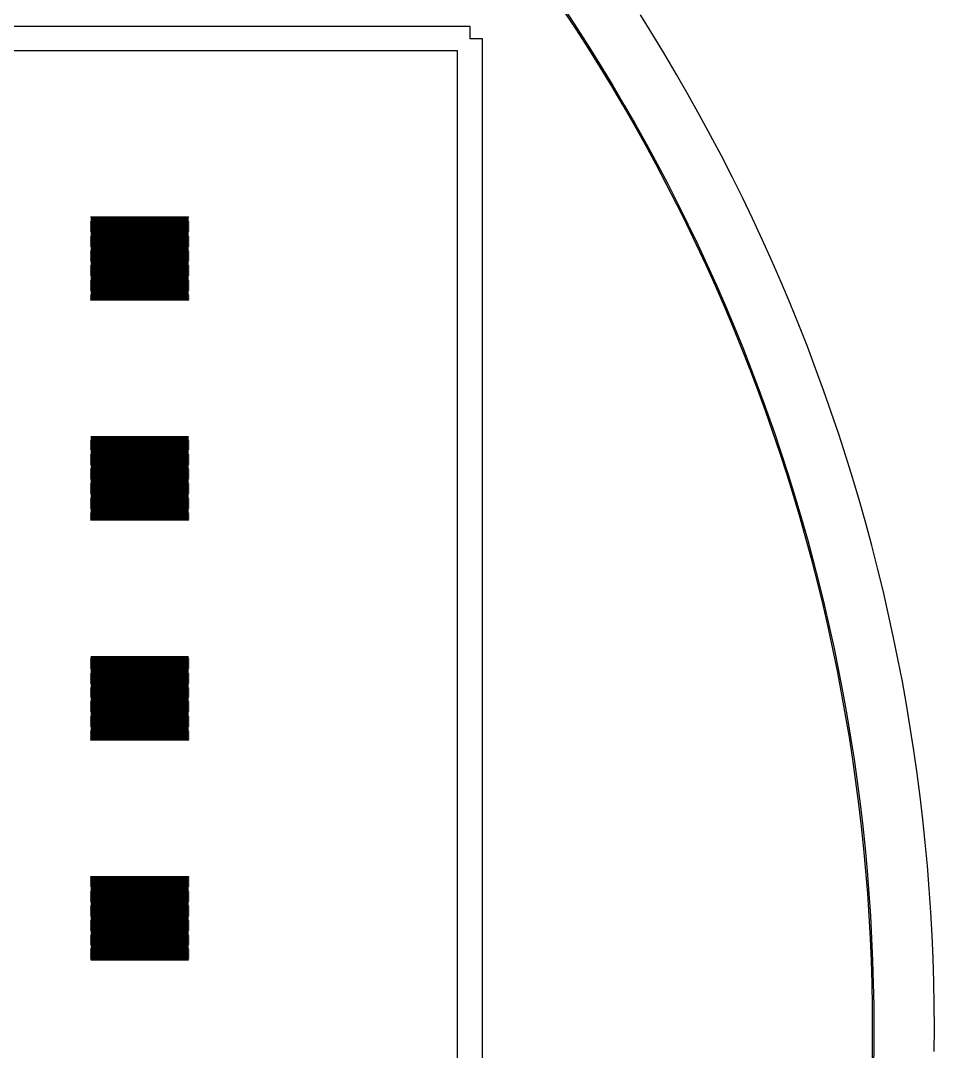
# Model space of a CAD drawing. Extents: x -18 to 132, y -42 to 114.
# Drawn here: x 94.13 to 131.5, y 35.06 to 77.23 of the extents above; entities that cross this region are included whole.
import ezdxf

# ---------------------------------------------------------------- set-up
doc = ezdxf.new("R2010")
doc.units = 0

msp = doc.modelspace()

# ---------------------------------------------------------------- linework, layer by layer
for p, q in [((116.846, 76.8857), (116.339, 77.6539)), ((116.381, 77.6817), (116.888, 76.913)), ((119.98, 76.6557), (119.476, 77.4623)), ((-4.5, 77), (112.5, 77)), ((112.5, 77), (112.5, 76.5)), ((117.343, 76.1114), (116.846, 76.8857)), ((116.888, 76.913), (117.385, 76.1382)), ((112.5, 76.5), (113, 76.5)), ((113, 76.5), (113, -4.5)), ((120.474, 75.843), (119.98, 76.6557)), ((112, 76), (-4, 76)), ((112, -4), (112, 76)), ((117.83, 75.3311), (117.343, 76.1114)), ((117.385, 76.1382), (117.873, 75.3573)), ((120.958, 75.0242), (120.474, 75.843)), ((118.308, 74.5448), (117.83, 75.3311)), ((117.873, 75.3573), (118.351, 74.5706)), ((121.432, 74.1996), (120.958, 75.0242)), ((118.776, 73.7528), (118.308, 74.5448)), ((118.351, 74.5706), (118.82, 73.778)), ((121.895, 73.3692), (121.432, 74.1996)), ((119.235, 72.955), (118.776, 73.7528)), ((118.82, 73.778), (119.278, 72.9797)), ((119.278, 72.9797), (119.727, 72.1758)), ((122.349, 72.5332), (121.895, 73.3692)), ((119.683, 72.1517), (119.235, 72.955)), ((120.122, 71.343), (119.683, 72.1517)), ((119.727, 72.1758), (120.166, 71.3665)), ((122.792, 71.6917), (122.349, 72.5332)), ((120.551, 70.5289), (120.122, 71.343)), ((120.166, 71.3665), (120.595, 70.5519)), ((123.225, 70.8449), (122.792, 71.6917)), ((120.969, 69.7096), (120.551, 70.5289)), ((120.595, 70.5519), (121.014, 69.7321)), ((123.647, 69.9928), (123.225, 70.8449)), ((121.378, 68.8853), (120.969, 69.7096)), ((121.014, 69.7321), (121.423, 68.9072)), ((124.059, 69.1355), (123.647, 69.9928)), ((97, 69.195), (97, 69.205)), ((97, 69.205), (101, 69.205)), ((101, 69.195), (97, 69.195)), ((101, 69.205), (101, 69.195)), ((97, 69.155), (97, 69.165)), ((97, 69.165), (101, 69.165)), ((101, 69.155), (97, 69.155)), ((97, 69.115), (97, 69.125)), ((97, 69.125), (101, 69.125)), ((101, 69.115), (97, 69.115)), ((97, 69.075), (97, 69.085)), ((97, 69.085), (101, 69.085)), ((101, 69.075), (97, 69.075)), ((97, 69.035), (97, 69.045)), ((97, 69.045), (101, 69.045)), ((101, 69.035), (97, 69.035)), ((97, 68.995), (97, 69.005)), ((97, 69.005), (101, 69.005)), ((101, 68.995), (97, 68.995)), ((97, 68.955), (97, 68.965)), ((97, 68.965), (101, 68.965)), ((101, 68.955), (97, 68.955)), ((97, 68.915), (97, 68.925)), ((97, 68.925), (101, 68.925)), ((101, 68.915), (97, 68.915)), ((97, 68.875), (97, 68.885)), ((97, 68.885), (101, 68.885)), ((101, 68.875), (97, 68.875)), ((97, 68.835), (97, 68.845)), ((97, 68.845), (101, 68.845)), ((101, 68.835), (97, 68.835)), ((97, 68.795), (97, 68.805)), ((97, 68.805), (101, 68.805)), ((101, 68.795), (97, 68.795)), ((97, 68.755), (97, 68.765)), ((97, 68.765), (101, 68.765)), ((101, 68.755), (97, 68.755)), ((101, 69.165), (101, 69.155)), ((101, 69.125), (101, 69.115)), ((101, 69.085), (101, 69.075)), ((101, 69.045), (101, 69.035)), ((101, 69.005), (101, 68.995)), ((101, 68.965), (101, 68.955)), ((101, 68.925), (101, 68.915)), ((101, 68.885), (101, 68.875)), ((101, 68.845), (101, 68.835)), ((101, 68.805), (101, 68.795)), ((101, 68.765), (101, 68.755)), ((121.777, 68.0559), (121.378, 68.8853)), ((121.423, 68.9072), (121.822, 68.0773)), ((124.461, 68.2733), (124.059, 69.1355)), ((97, 68.715), (97, 68.725)), ((97, 68.725), (101, 68.725)), ((101, 68.715), (97, 68.715)), ((97, 68.675), (97, 68.685)), ((97, 68.685), (101, 68.685)), ((101, 68.675), (97, 68.675)), ((97, 68.635), (97, 68.645)), ((97, 68.645), (101, 68.645)), ((101, 68.635), (97, 68.635)), ((97, 68.595), (97, 68.605)), ((97, 68.605), (101, 68.605)), ((101, 68.595), (97, 68.595)), ((97, 68.555), (97, 68.565)), ((97, 68.565), (101, 68.565)), ((101, 68.555), (97, 68.555)), ((97, 68.515), (97, 68.525)), ((97, 68.525), (101, 68.525)), ((101, 68.515), (97, 68.515)), ((97, 68.475), (97, 68.485)), ((97, 68.485), (101, 68.485)), ((101, 68.475), (97, 68.475)), ((97, 68.435), (97, 68.445)), ((97, 68.445), (101, 68.445)), ((101, 68.435), (97, 68.435)), ((97, 68.395), (97, 68.405)), ((97, 68.405), (101, 68.405)), ((101, 68.395), (97, 68.395)), ((97, 68.355), (97, 68.365)), ((97, 68.365), (101, 68.365)), ((101, 68.355), (97, 68.355)), ((97, 68.315), (97, 68.325)), ((97, 68.325), (101, 68.325)), ((101, 68.725), (101, 68.715)), ((101, 68.685), (101, 68.675)), ((101, 68.645), (101, 68.635)), ((101, 68.605), (101, 68.595)), ((101, 68.565), (101, 68.555)), ((101, 68.525), (101, 68.515)), ((101, 68.485), (101, 68.475)), ((101, 68.445), (101, 68.435)), ((101, 68.405), (101, 68.395)), ((101, 68.365), (101, 68.355)), ((101, 68.325), (101, 68.315)), ((101, 68.315), (97, 68.315)), ((97, 68.275), (97, 68.285)), ((97, 68.285), (101, 68.285)), ((101, 68.275), (97, 68.275)), ((97, 68.235), (97, 68.245)), ((97, 68.245), (101, 68.245)), ((101, 68.235), (97, 68.235)), ((97, 68.195), (97, 68.205)), ((97, 68.205), (101, 68.205)), ((101, 68.195), (97, 68.195)), ((97, 68.155), (97, 68.165)), ((97, 68.165), (101, 68.165)), ((101, 68.155), (97, 68.155)), ((97, 68.115), (97, 68.125)), ((97, 68.125), (101, 68.125)), ((101, 68.115), (97, 68.115)), ((97, 68.075), (97, 68.085)), ((97, 68.085), (101, 68.085)), ((101, 68.075), (97, 68.075)), ((97, 68.035), (97, 68.045)), ((97, 68.045), (101, 68.045)), ((101, 68.035), (97, 68.035)), ((97, 67.995), (97, 68.005)), ((97, 68.005), (101, 68.005)), ((101, 67.995), (97, 67.995)), ((97, 67.955), (97, 67.965)), ((97, 67.965), (101, 67.965)), ((101, 67.955), (97, 67.955)), ((97, 67.915), (97, 67.925)), ((97, 67.925), (101, 67.925)), ((101, 67.915), (97, 67.915)), ((101, 68.285), (101, 68.275)), ((101, 68.245), (101, 68.235)), ((101, 68.205), (101, 68.195)), ((101, 68.165), (101, 68.155)), ((101, 68.125), (101, 68.115)), ((101, 68.085), (101, 68.075)), ((101, 68.045), (101, 68.035)), ((101, 68.005), (101, 67.995)), ((101, 67.965), (101, 67.955)), ((101, 67.925), (101, 67.915)), ((122.165, 67.2218), (121.777, 68.0559)), ((121.822, 68.0773), (122.21, 67.2426)), ((124.851, 67.4062), (124.461, 68.2733)), ((97, 67.875), (97, 67.885)), ((97, 67.885), (101, 67.885)), ((101, 67.875), (97, 67.875)), ((97, 67.835), (97, 67.845)), ((97, 67.845), (101, 67.845)), ((101, 67.835), (97, 67.835)), ((97, 67.795), (97, 67.805)), ((97, 67.805), (101, 67.805)), ((101, 67.795), (97, 67.795)), ((97, 67.755), (97, 67.765)), ((97, 67.765), (101, 67.765)), ((101, 67.755), (97, 67.755)), ((97, 67.715), (97, 67.725)), ((97, 67.725), (101, 67.725)), ((101, 67.715), (97, 67.715)), ((97, 67.675), (97, 67.685)), ((97, 67.685), (101, 67.685)), ((101, 67.675), (97, 67.675)), ((97, 67.635), (97, 67.645)), ((97, 67.645), (101, 67.645)), ((101, 67.635), (97, 67.635)), ((97, 67.595), (97, 67.605)), ((97, 67.605), (101, 67.605)), ((101, 67.595), (97, 67.595)), ((97, 67.555), (97, 67.565)), ((97, 67.565), (101, 67.565)), ((101, 67.555), (97, 67.555)), ((97, 67.515), (97, 67.525)), ((97, 67.525), (101, 67.525)), ((101, 67.515), (97, 67.515)), ((97, 67.475), (97, 67.485)), ((97, 67.485), (101, 67.485)), ((101, 67.885), (101, 67.875)), ((101, 67.845), (101, 67.835)), ((101, 67.805), (101, 67.795)), ((101, 67.765), (101, 67.755)), ((101, 67.725), (101, 67.715)), ((101, 67.685), (101, 67.675)), ((101, 67.645), (101, 67.635)), ((101, 67.605), (101, 67.595)), ((101, 67.565), (101, 67.555)), ((101, 67.525), (101, 67.515)), ((101, 67.485), (101, 67.475)), ((101, 67.475), (97, 67.475)), ((97, 67.435), (97, 67.445)), ((97, 67.445), (101, 67.445)), ((101, 67.435), (97, 67.435)), ((97, 67.395), (97, 67.405)), ((97, 67.405), (101, 67.405)), ((101, 67.395), (97, 67.395)), ((97, 67.355), (97, 67.365)), ((97, 67.365), (101, 67.365)), ((101, 67.355), (97, 67.355)), ((97, 67.315), (97, 67.325)), ((97, 67.325), (101, 67.325)), ((101, 67.315), (97, 67.315)), ((97, 67.275), (97, 67.285)), ((97, 67.285), (101, 67.285)), ((101, 67.275), (97, 67.275)), ((97, 67.235), (97, 67.245)), ((97, 67.245), (101, 67.245)), ((101, 67.235), (97, 67.235)), ((97, 67.195), (97, 67.205)), ((97, 67.205), (101, 67.205)), ((101, 67.195), (97, 67.195)), ((97, 67.155), (97, 67.165)), ((97, 67.165), (101, 67.165)), ((101, 67.155), (97, 67.155)), ((97, 67.115), (97, 67.125)), ((97, 67.125), (101, 67.125)), ((101, 67.115), (97, 67.115)), ((97, 67.075), (97, 67.085)), ((97, 67.085), (101, 67.085)), ((101, 67.075), (97, 67.075)), ((101, 67.445), (101, 67.435)), ((101, 67.405), (101, 67.395)), ((101, 67.365), (101, 67.355)), ((101, 67.325), (101, 67.315)), ((101, 67.285), (101, 67.275)), ((101, 67.245), (101, 67.235)), ((101, 67.205), (101, 67.195)), ((101, 67.165), (101, 67.155)), ((101, 67.125), (101, 67.115)), ((101, 67.085), (101, 67.075)), ((122.543, 66.383), (122.165, 67.2218)), ((122.21, 67.2426), (122.589, 66.4032)), ((125.231, 66.5344), (124.851, 67.4062)), ((97, 67.035), (97, 67.045)), ((97, 67.045), (101, 67.045)), ((101, 67.035), (97, 67.035)), ((97, 66.995), (97, 67.005)), ((97, 67.005), (101, 67.005)), ((101, 66.995), (97, 66.995)), ((97, 66.955), (97, 66.965)), ((97, 66.965), (101, 66.965)), ((101, 66.955), (97, 66.955)), ((97, 66.915), (97, 66.925)), ((97, 66.925), (101, 66.925)), ((101, 66.915), (97, 66.915)), ((97, 66.875), (97, 66.885)), ((97, 66.885), (101, 66.885)), ((101, 66.875), (97, 66.875)), ((97, 66.835), (97, 66.845)), ((97, 66.845), (101, 66.845)), ((101, 66.835), (97, 66.835)), ((97, 66.795), (97, 66.805)), ((97, 66.805), (101, 66.805)), ((101, 66.795), (97, 66.795)), ((97, 66.755), (97, 66.765)), ((97, 66.765), (101, 66.765)), ((101, 66.755), (97, 66.755)), ((97, 66.715), (97, 66.725)), ((97, 66.725), (101, 66.725)), ((101, 66.715), (97, 66.715)), ((97, 66.675), (97, 66.685)), ((97, 66.685), (101, 66.685)), ((101, 66.675), (97, 66.675)), ((97, 66.635), (97, 66.645)), ((97, 66.645), (101, 66.645)), ((101, 67.045), (101, 67.035)), ((101, 67.005), (101, 66.995)), ((101, 66.965), (101, 66.955)), ((101, 66.925), (101, 66.915)), ((101, 66.885), (101, 66.875)), ((101, 66.845), (101, 66.835)), ((101, 66.805), (101, 66.795)), ((101, 66.765), (101, 66.755)), ((101, 66.725), (101, 66.715)), ((101, 66.685), (101, 66.675)), ((101, 66.645), (101, 66.635)), ((101, 66.635), (97, 66.635)), ((97, 66.595), (97, 66.605)), ((97, 66.605), (101, 66.605)), ((101, 66.595), (97, 66.595)), ((97, 66.555), (97, 66.565)), ((97, 66.565), (101, 66.565)), ((101, 66.555), (97, 66.555)), ((97, 66.515), (97, 66.525)), ((97, 66.525), (101, 66.525)), ((101, 66.515), (97, 66.515)), ((97, 66.475), (97, 66.485)), ((97, 66.485), (101, 66.485)), ((101, 66.475), (97, 66.475)), ((97, 66.435), (97, 66.445)), ((97, 66.445), (101, 66.445)), ((101, 66.435), (97, 66.435)), ((97, 66.395), (97, 66.405)), ((97, 66.405), (101, 66.405)), ((101, 66.395), (97, 66.395)), ((97, 66.355), (97, 66.365)), ((97, 66.365), (101, 66.365)), ((101, 66.355), (97, 66.355)), ((97, 66.315), (97, 66.325)), ((97, 66.325), (101, 66.325)), ((101, 66.315), (97, 66.315)), ((97, 66.275), (97, 66.285)), ((97, 66.285), (101, 66.285)), ((101, 66.275), (97, 66.275)), ((97, 66.235), (97, 66.245)), ((97, 66.245), (101, 66.245)), ((101, 66.235), (97, 66.235)), ((101, 66.605), (101, 66.595)), ((101, 66.565), (101, 66.555)), ((101, 66.525), (101, 66.515)), ((101, 66.485), (101, 66.475)), ((101, 66.445), (101, 66.435)), ((101, 66.405), (101, 66.395)), ((101, 66.365), (101, 66.355)), ((101, 66.325), (101, 66.315)), ((101, 66.285), (101, 66.275)), ((101, 66.245), (101, 66.235)), ((122.911, 65.5396), (122.543, 66.383)), ((122.589, 66.4032), (122.957, 65.5592)), ((125.601, 65.658), (125.231, 66.5344)), ((97, 66.195), (97, 66.205)), ((97, 66.205), (101, 66.205)), ((101, 66.195), (97, 66.195)), ((97, 66.155), (97, 66.165)), ((97, 66.165), (101, 66.165)), ((101, 66.155), (97, 66.155)), ((97, 66.115), (97, 66.125)), ((97, 66.125), (101, 66.125)), ((101, 66.115), (97, 66.115)), ((97, 66.075), (97, 66.085)), ((97, 66.085), (101, 66.085)), ((101, 66.075), (97, 66.075)), ((97, 66.035), (97, 66.045)), ((97, 66.045), (101, 66.045)), ((101, 66.035), (97, 66.035)), ((97, 65.995), (97, 66.005)), ((97, 66.005), (101, 66.005)), ((101, 65.995), (97, 65.995)), ((97, 65.955), (97, 65.965)), ((97, 65.965), (101, 65.965)), ((101, 65.955), (97, 65.955)), ((97, 65.915), (97, 65.925)), ((97, 65.925), (101, 65.925)), ((101, 65.915), (97, 65.915)), ((97, 65.875), (97, 65.885)), ((97, 65.885), (101, 65.885)), ((101, 65.875), (97, 65.875)), ((97, 65.835), (97, 65.845)), ((97, 65.845), (101, 65.845)), ((101, 65.835), (97, 65.835)), ((97, 65.795), (97, 65.805)), ((97, 65.805), (101, 65.805)), ((101, 65.795), (97, 65.795)), ((101, 66.205), (101, 66.195)), ((101, 66.165), (101, 66.155)), ((101, 66.125), (101, 66.115)), ((101, 66.085), (101, 66.075)), ((101, 66.045), (101, 66.035)), ((101, 66.005), (101, 65.995)), ((101, 65.965), (101, 65.955)), ((101, 65.925), (101, 65.915)), ((101, 65.885), (101, 65.875)), ((101, 65.845), (101, 65.835)), ((101, 65.805), (101, 65.795)), ((123.268, 64.6917), (122.911, 65.5396)), ((122.957, 65.5592), (123.314, 64.7108)), ((125.959, 64.7771), (125.601, 65.658)), ((123.615, 63.8395), (123.268, 64.6917)), ((123.314, 64.7108), (123.661, 63.8581)), ((126.307, 63.8919), (125.959, 64.7771)), ((123.951, 62.9831), (123.615, 63.8395)), ((123.661, 63.8581), (123.998, 63.0011)), ((126.644, 63.0024), (126.307, 63.8919)), ((124.277, 62.1227), (123.951, 62.9831)), ((123.998, 63.0011), (124.324, 62.1401)), ((126.97, 62.109), (126.644, 63.0024)), ((124.592, 61.2583), (124.277, 62.1227)), ((124.324, 62.1401), (124.639, 61.2752)), ((127.285, 61.2115), (126.97, 62.109)), ((124.897, 60.3901), (124.592, 61.2583)), ((124.639, 61.2752), (124.944, 60.4064)), ((127.588, 60.3103), (127.285, 61.2115)), ((125.191, 59.5183), (124.897, 60.3901)), ((124.944, 60.4064), (125.238, 59.534)), ((97, 60.195), (97, 60.205)), ((97, 60.205), (101, 60.205)), ((101, 60.195), (97, 60.195)), ((97, 60.155), (97, 60.165)), ((97, 60.165), (101, 60.165)), ((101, 60.155), (97, 60.155)), ((97, 60.115), (97, 60.125)), ((97, 60.125), (101, 60.125)), ((101, 60.115), (97, 60.115)), ((97, 60.075), (97, 60.085)), ((97, 60.085), (101, 60.085)), ((101, 60.075), (97, 60.075)), ((97, 60.035), (97, 60.045)), ((97, 60.045), (101, 60.045)), ((101, 60.035), (97, 60.035)), ((97, 59.995), (97, 60.005)), ((97, 60.005), (101, 60.005)), ((101, 59.995), (97, 59.995)), ((97, 59.955), (97, 59.965)), ((97, 59.965), (101, 59.965)), ((101, 59.955), (97, 59.955)), ((97, 59.915), (97, 59.925)), ((97, 59.925), (101, 59.925)), ((101, 59.915), (97, 59.915)), ((101, 60.205), (101, 60.195)), ((101, 60.165), (101, 60.155)), ((101, 60.125), (101, 60.115)), ((101, 60.085), (101, 60.075)), ((101, 60.045), (101, 60.035)), ((101, 60.005), (101, 59.995)), ((101, 59.965), (101, 59.955)), ((101, 59.925), (101, 59.915)), ((127.881, 59.4055), (127.588, 60.3103)), ((97, 59.875), (97, 59.885)), ((97, 59.885), (101, 59.885)), ((101, 59.875), (97, 59.875)), ((97, 59.835), (97, 59.845)), ((97, 59.845), (101, 59.845)), ((101, 59.835), (97, 59.835)), ((97, 59.795), (97, 59.805)), ((97, 59.805), (101, 59.805)), ((101, 59.795), (97, 59.795)), ((97, 59.755), (97, 59.765)), ((97, 59.765), (101, 59.765)), ((101, 59.755), (97, 59.755)), ((97, 59.715), (97, 59.725)), ((97, 59.725), (101, 59.725)), ((101, 59.715), (97, 59.715)), ((97, 59.675), (97, 59.685)), ((97, 59.685), (101, 59.685)), ((101, 59.675), (97, 59.675)), ((97, 59.635), (97, 59.645)), ((97, 59.645), (101, 59.645)), ((101, 59.635), (97, 59.635)), ((97, 59.595), (97, 59.605)), ((97, 59.605), (101, 59.605)), ((101, 59.595), (97, 59.595)), ((97, 59.555), (97, 59.565)), ((97, 59.565), (101, 59.565)), ((101, 59.555), (97, 59.555)), ((97, 59.515), (97, 59.525)), ((97, 59.525), (101, 59.525)), ((101, 59.515), (97, 59.515)), ((97, 59.475), (97, 59.485)), ((97, 59.485), (101, 59.485)), ((101, 59.475), (97, 59.475)), ((101, 59.885), (101, 59.875)), ((101, 59.845), (101, 59.835)), ((101, 59.805), (101, 59.795)), ((101, 59.765), (101, 59.755)), ((101, 59.725), (101, 59.715)), ((101, 59.685), (101, 59.675)), ((101, 59.645), (101, 59.635)), ((101, 59.605), (101, 59.595)), ((101, 59.565), (101, 59.555)), ((101, 59.525), (101, 59.515)), ((101, 59.485), (101, 59.475)), ((125.474, 58.6429), (125.191, 59.5183)), ((125.238, 59.534), (125.522, 58.658)), ((97, 59.435), (97, 59.445)), ((97, 59.445), (101, 59.445)), ((101, 59.435), (97, 59.435)), ((97, 59.395), (97, 59.405)), ((97, 59.405), (101, 59.405)), ((101, 59.395), (97, 59.395)), ((97, 59.355), (97, 59.365)), ((97, 59.365), (101, 59.365)), ((101, 59.355), (97, 59.355)), ((97, 59.315), (97, 59.325)), ((97, 59.325), (101, 59.325)), ((101, 59.315), (97, 59.315)), ((97, 59.275), (97, 59.285)), ((97, 59.285), (101, 59.285)), ((101, 59.275), (97, 59.275)), ((97, 59.235), (97, 59.245)), ((97, 59.245), (101, 59.245)), ((101, 59.235), (97, 59.235)), ((97, 59.195), (97, 59.205)), ((97, 59.205), (101, 59.205)), ((101, 59.195), (97, 59.195)), ((97, 59.155), (97, 59.165)), ((97, 59.165), (101, 59.165)), ((101, 59.155), (97, 59.155)), ((97, 59.115), (97, 59.125)), ((97, 59.125), (101, 59.125)), ((101, 59.115), (97, 59.115)), ((97, 59.075), (97, 59.085)), ((97, 59.085), (101, 59.085)), ((101, 59.075), (97, 59.075)), ((101, 59.445), (101, 59.435)), ((101, 59.405), (101, 59.395)), ((101, 59.365), (101, 59.355)), ((101, 59.325), (101, 59.315)), ((101, 59.285), (101, 59.275)), ((101, 59.245), (101, 59.235)), ((101, 59.205), (101, 59.195)), ((101, 59.165), (101, 59.155)), ((101, 59.125), (101, 59.115)), ((101, 59.085), (101, 59.075)), ((128.163, 58.4971), (127.881, 59.4055)), ((97, 59.035), (97, 59.045)), ((97, 59.045), (101, 59.045)), ((101, 59.035), (97, 59.035)), ((97, 58.995), (97, 59.005)), ((97, 59.005), (101, 59.005)), ((101, 58.995), (97, 58.995)), ((97, 58.955), (97, 58.965)), ((97, 58.965), (101, 58.965)), ((101, 58.955), (97, 58.955)), ((97, 58.915), (97, 58.925)), ((97, 58.925), (101, 58.925)), ((101, 58.915), (97, 58.915)), ((97, 58.875), (97, 58.885)), ((97, 58.885), (101, 58.885)), ((101, 58.875), (97, 58.875)), ((97, 58.835), (97, 58.845)), ((97, 58.845), (101, 58.845)), ((101, 58.835), (97, 58.835)), ((97, 58.795), (97, 58.805)), ((97, 58.805), (101, 58.805)), ((101, 58.795), (97, 58.795)), ((97, 58.755), (97, 58.765)), ((97, 58.765), (101, 58.765)), ((101, 58.755), (97, 58.755)), ((97, 58.715), (97, 58.725)), ((97, 58.725), (101, 58.725)), ((101, 58.715), (97, 58.715)), ((97, 58.675), (97, 58.685)), ((97, 58.685), (101, 58.685)), ((101, 58.675), (97, 58.675)), ((97, 58.635), (97, 58.645)), ((97, 58.645), (101, 58.645)), ((101, 58.635), (97, 58.635)), ((101, 59.045), (101, 59.035)), ((101, 59.005), (101, 58.995)), ((101, 58.965), (101, 58.955)), ((101, 58.925), (101, 58.915)), ((101, 58.885), (101, 58.875)), ((101, 58.845), (101, 58.835)), ((101, 58.805), (101, 58.795)), ((101, 58.765), (101, 58.755)), ((101, 58.725), (101, 58.715)), ((101, 58.685), (101, 58.675)), ((101, 58.645), (101, 58.635)), ((125.747, 57.7641), (125.474, 58.6429)), ((125.522, 58.658), (125.794, 57.7786)), ((97, 58.595), (97, 58.605)), ((97, 58.605), (101, 58.605)), ((101, 58.595), (97, 58.595)), ((97, 58.555), (97, 58.565)), ((97, 58.565), (101, 58.565)), ((101, 58.555), (97, 58.555)), ((97, 58.515), (97, 58.525)), ((97, 58.525), (101, 58.525)), ((101, 58.515), (97, 58.515)), ((97, 58.475), (97, 58.485)), ((97, 58.485), (101, 58.485)), ((101, 58.475), (97, 58.475)), ((97, 58.435), (97, 58.445)), ((97, 58.445), (101, 58.445)), ((101, 58.435), (97, 58.435)), ((97, 58.395), (97, 58.405)), ((97, 58.405), (101, 58.405)), ((101, 58.395), (97, 58.395)), ((97, 58.355), (97, 58.365)), ((97, 58.365), (101, 58.365)), ((101, 58.355), (97, 58.355)), ((97, 58.315), (97, 58.325)), ((97, 58.325), (101, 58.325)), ((101, 58.315), (97, 58.315)), ((97, 58.275), (97, 58.285)), ((97, 58.285), (101, 58.285)), ((101, 58.275), (97, 58.275)), ((97, 58.235), (97, 58.245)), ((97, 58.245), (101, 58.245)), ((101, 58.235), (97, 58.235)), ((97, 58.195), (97, 58.205)), ((97, 58.205), (101, 58.205)), ((101, 58.605), (101, 58.595)), ((101, 58.565), (101, 58.555)), ((101, 58.525), (101, 58.515)), ((101, 58.485), (101, 58.475)), ((101, 58.445), (101, 58.435)), ((101, 58.405), (101, 58.395)), ((101, 58.365), (101, 58.355)), ((101, 58.325), (101, 58.315)), ((101, 58.285), (101, 58.275)), ((101, 58.245), (101, 58.235)), ((101, 58.205), (101, 58.195)), ((128.433, 57.5853), (128.163, 58.4971)), ((101, 58.195), (97, 58.195)), ((97, 58.155), (97, 58.165)), ((97, 58.165), (101, 58.165)), ((101, 58.155), (97, 58.155)), ((97, 58.115), (97, 58.125)), ((97, 58.125), (101, 58.125)), ((101, 58.115), (97, 58.115)), ((97, 58.075), (97, 58.085)), ((97, 58.085), (101, 58.085)), ((101, 58.075), (97, 58.075)), ((97, 58.035), (97, 58.045)), ((97, 58.045), (101, 58.045)), ((101, 58.035), (97, 58.035)), ((97, 57.995), (97, 58.005)), ((97, 58.005), (101, 58.005)), ((101, 57.995), (97, 57.995)), ((97, 57.955), (97, 57.965)), ((97, 57.965), (101, 57.965)), ((101, 57.955), (97, 57.955)), ((97, 57.915), (97, 57.925)), ((97, 57.925), (101, 57.925)), ((101, 57.915), (97, 57.915)), ((97, 57.875), (97, 57.885)), ((97, 57.885), (101, 57.885)), ((101, 57.875), (97, 57.875)), ((97, 57.835), (97, 57.845)), ((97, 57.845), (101, 57.845)), ((101, 57.835), (97, 57.835)), ((97, 57.795), (97, 57.805)), ((97, 57.805), (101, 57.805)), ((101, 57.795), (97, 57.795)), ((101, 58.165), (101, 58.155)), ((101, 58.125), (101, 58.115)), ((101, 58.085), (101, 58.075)), ((101, 58.045), (101, 58.035)), ((101, 58.005), (101, 57.995)), ((101, 57.965), (101, 57.955)), ((101, 57.925), (101, 57.915)), ((101, 57.885), (101, 57.875)), ((101, 57.845), (101, 57.835)), ((101, 57.805), (101, 57.795)), ((97, 57.755), (97, 57.765)), ((97, 57.765), (101, 57.765)), ((101, 57.755), (97, 57.755)), ((97, 57.715), (97, 57.725)), ((97, 57.725), (101, 57.725)), ((101, 57.715), (97, 57.715)), ((97, 57.675), (97, 57.685)), ((97, 57.685), (101, 57.685)), ((101, 57.675), (97, 57.675)), ((97, 57.635), (97, 57.645)), ((97, 57.645), (101, 57.645)), ((101, 57.635), (97, 57.635)), ((97, 57.595), (97, 57.605)), ((97, 57.605), (101, 57.605)), ((101, 57.595), (97, 57.595)), ((97, 57.555), (97, 57.565)), ((97, 57.565), (101, 57.565)), ((101, 57.555), (97, 57.555)), ((97, 57.515), (97, 57.525)), ((97, 57.525), (101, 57.525)), ((101, 57.515), (97, 57.515)), ((97, 57.475), (97, 57.485)), ((97, 57.485), (101, 57.485)), ((101, 57.475), (97, 57.475)), ((97, 57.435), (97, 57.445)), ((97, 57.445), (101, 57.445)), ((101, 57.435), (97, 57.435)), ((97, 57.395), (97, 57.405)), ((97, 57.405), (101, 57.405)), ((101, 57.395), (97, 57.395)), ((97, 57.355), (97, 57.365)), ((97, 57.365), (101, 57.365)), ((101, 57.765), (101, 57.755)), ((101, 57.725), (101, 57.715)), ((101, 57.685), (101, 57.675)), ((101, 57.645), (101, 57.635)), ((101, 57.605), (101, 57.595)), ((101, 57.565), (101, 57.555)), ((101, 57.525), (101, 57.515)), ((101, 57.485), (101, 57.475)), ((101, 57.445), (101, 57.435)), ((101, 57.405), (101, 57.395)), ((101, 57.365), (101, 57.355)), ((126.008, 56.882), (125.747, 57.7641)), ((125.794, 57.7786), (126.056, 56.8959)), ((128.693, 56.6702), (128.433, 57.5853)), ((101, 57.355), (97, 57.355)), ((97, 57.315), (97, 57.325)), ((97, 57.325), (101, 57.325)), ((101, 57.315), (97, 57.315)), ((97, 57.275), (97, 57.285)), ((97, 57.285), (101, 57.285)), ((101, 57.275), (97, 57.275)), ((97, 57.235), (97, 57.245)), ((97, 57.245), (101, 57.245)), ((101, 57.235), (97, 57.235)), ((97, 57.195), (97, 57.205)), ((97, 57.205), (101, 57.205)), ((101, 57.195), (97, 57.195)), ((97, 57.155), (97, 57.165)), ((97, 57.165), (101, 57.165)), ((101, 57.155), (97, 57.155)), ((97, 57.115), (97, 57.125)), ((97, 57.125), (101, 57.125)), ((101, 57.115), (97, 57.115)), ((97, 57.075), (97, 57.085)), ((97, 57.085), (101, 57.085)), ((101, 57.075), (97, 57.075)), ((97, 57.035), (97, 57.045)), ((97, 57.045), (101, 57.045)), ((101, 57.035), (97, 57.035)), ((97, 56.995), (97, 57.005)), ((97, 57.005), (101, 57.005)), ((101, 56.995), (97, 56.995)), ((97, 56.955), (97, 56.965)), ((97, 56.965), (101, 56.965)), ((101, 56.955), (97, 56.955)), ((101, 57.325), (101, 57.315)), ((101, 57.285), (101, 57.275)), ((101, 57.245), (101, 57.235)), ((101, 57.205), (101, 57.195)), ((101, 57.165), (101, 57.155)), ((101, 57.125), (101, 57.115)), ((101, 57.085), (101, 57.075)), ((101, 57.045), (101, 57.035)), ((101, 57.005), (101, 56.995)), ((101, 56.965), (101, 56.955)), ((97, 56.915), (97, 56.925)), ((97, 56.925), (101, 56.925)), ((101, 56.915), (97, 56.915)), ((97, 56.875), (97, 56.885)), ((97, 56.885), (101, 56.885)), ((101, 56.875), (97, 56.875)), ((97, 56.835), (97, 56.845)), ((97, 56.845), (101, 56.845)), ((101, 56.835), (97, 56.835)), ((97, 56.795), (97, 56.805)), ((97, 56.805), (101, 56.805)), ((101, 56.795), (97, 56.795)), ((101, 56.925), (101, 56.915)), ((101, 56.885), (101, 56.875)), ((101, 56.845), (101, 56.835)), ((101, 56.805), (101, 56.795)), ((126.259, 55.9968), (126.008, 56.882)), ((126.056, 56.8959), (126.307, 56.0101)), ((128.941, 55.7521), (128.693, 56.6702)), ((126.499, 55.1086), (126.259, 55.9968)), ((126.307, 56.0101), (126.547, 55.1213)), ((129.177, 54.831), (128.941, 55.7521)), ((126.728, 54.2174), (126.499, 55.1086)), ((126.547, 55.1213), (126.777, 54.2296)), ((129.403, 53.907), (129.177, 54.831)), ((126.946, 53.3236), (126.728, 54.2174)), ((126.777, 54.2296), (126.995, 53.3351)), ((129.617, 52.9803), (129.403, 53.907)), ((127.153, 52.4271), (126.946, 53.3236)), ((126.995, 53.3351), (127.202, 52.4381)), ((129.82, 52.0511), (129.617, 52.9803)), ((127.349, 51.5282), (127.153, 52.4271)), ((127.202, 52.4381), (127.398, 51.5385)), ((130.011, 51.1195), (129.82, 52.0511)), ((127.534, 50.6269), (127.349, 51.5282)), ((127.398, 51.5385), (127.583, 50.6366)), ((97, 51.195), (97, 51.205)), ((97, 51.205), (101, 51.205)), ((101, 51.195), (97, 51.195)), ((97, 51.155), (97, 51.165)), ((97, 51.165), (101, 51.165)), ((101, 51.155), (97, 51.155)), ((97, 51.115), (97, 51.125)), ((97, 51.125), (101, 51.125)), ((101, 51.115), (97, 51.115)), ((97, 51.075), (97, 51.085)), ((97, 51.085), (101, 51.085)), ((101, 51.075), (97, 51.075)), ((97, 51.035), (97, 51.045)), ((97, 51.045), (101, 51.045)), ((101, 51.035), (97, 51.035)), ((101, 51.205), (101, 51.195)), ((101, 51.165), (101, 51.155)), ((101, 51.125), (101, 51.115)), ((101, 51.085), (101, 51.075)), ((101, 51.045), (101, 51.035)), ((130.191, 50.1856), (130.011, 51.1195)), ((97, 50.995), (97, 51.005)), ((97, 51.005), (101, 51.005)), ((101, 50.995), (97, 50.995)), ((97, 50.955), (97, 50.965)), ((97, 50.965), (101, 50.965)), ((101, 50.955), (97, 50.955)), ((97, 50.915), (97, 50.925)), ((97, 50.925), (101, 50.925)), ((101, 50.915), (97, 50.915)), ((97, 50.875), (97, 50.885)), ((97, 50.885), (101, 50.885)), ((101, 50.875), (97, 50.875)), ((97, 50.835), (97, 50.845)), ((97, 50.845), (101, 50.845)), ((101, 50.835), (97, 50.835)), ((97, 50.795), (97, 50.805)), ((97, 50.805), (101, 50.805)), ((101, 50.795), (97, 50.795)), ((97, 50.755), (97, 50.765)), ((97, 50.765), (101, 50.765)), ((101, 50.755), (97, 50.755)), ((97, 50.715), (97, 50.725)), ((97, 50.725), (101, 50.725)), ((101, 50.715), (97, 50.715)), ((97, 50.675), (97, 50.685)), ((97, 50.685), (101, 50.685)), ((101, 50.675), (97, 50.675)), ((97, 50.635), (97, 50.645)), ((97, 50.645), (101, 50.645)), ((101, 50.635), (97, 50.635)), ((101, 51.005), (101, 50.995)), ((101, 50.965), (101, 50.955)), ((101, 50.925), (101, 50.915)), ((101, 50.885), (101, 50.875)), ((101, 50.845), (101, 50.835)), ((101, 50.805), (101, 50.795)), ((101, 50.765), (101, 50.755)), ((101, 50.725), (101, 50.715)), ((101, 50.685), (101, 50.675)), ((101, 50.645), (101, 50.635)), ((127.708, 49.7234), (127.534, 50.6269)), ((127.583, 50.6366), (127.757, 49.7326)), ((97, 50.595), (97, 50.605)), ((97, 50.605), (101, 50.605)), ((101, 50.595), (97, 50.595)), ((97, 50.555), (97, 50.565)), ((97, 50.565), (101, 50.565)), ((101, 50.555), (97, 50.555)), ((97, 50.515), (97, 50.525)), ((97, 50.525), (101, 50.525)), ((101, 50.515), (97, 50.515)), ((97, 50.475), (97, 50.485)), ((97, 50.485), (101, 50.485)), ((101, 50.475), (97, 50.475)), ((97, 50.435), (97, 50.445)), ((97, 50.445), (101, 50.445)), ((101, 50.435), (97, 50.435)), ((97, 50.395), (97, 50.405)), ((97, 50.405), (101, 50.405)), ((101, 50.395), (97, 50.395)), ((97, 50.355), (97, 50.365)), ((97, 50.365), (101, 50.365)), ((101, 50.355), (97, 50.355)), ((97, 50.315), (97, 50.325)), ((97, 50.325), (101, 50.325)), ((101, 50.315), (97, 50.315)), ((97, 50.275), (97, 50.285)), ((97, 50.285), (101, 50.285)), ((101, 50.275), (97, 50.275)), ((97, 50.235), (97, 50.245)), ((97, 50.245), (101, 50.245)), ((101, 50.235), (97, 50.235)), ((97, 50.195), (97, 50.205)), ((97, 50.205), (101, 50.205)), ((101, 50.195), (97, 50.195)), ((101, 50.605), (101, 50.595)), ((101, 50.565), (101, 50.555)), ((101, 50.525), (101, 50.515)), ((101, 50.485), (101, 50.475)), ((101, 50.445), (101, 50.435)), ((101, 50.405), (101, 50.395)), ((101, 50.365), (101, 50.355)), ((101, 50.325), (101, 50.315)), ((101, 50.285), (101, 50.275)), ((101, 50.245), (101, 50.235)), ((101, 50.205), (101, 50.195)), ((97, 50.155), (97, 50.165)), ((97, 50.165), (101, 50.165)), ((101, 50.155), (97, 50.155)), ((97, 50.115), (97, 50.125)), ((97, 50.125), (101, 50.125)), ((101, 50.115), (97, 50.115)), ((97, 50.075), (97, 50.085)), ((97, 50.085), (101, 50.085)), ((101, 50.075), (97, 50.075)), ((97, 50.035), (97, 50.045)), ((97, 50.045), (101, 50.045)), ((101, 50.035), (97, 50.035)), ((97, 49.995), (97, 50.005)), ((97, 50.005), (101, 50.005)), ((101, 49.995), (97, 49.995)), ((97, 49.955), (97, 49.965)), ((97, 49.965), (101, 49.965)), ((101, 49.955), (97, 49.955)), ((97, 49.915), (97, 49.925)), ((97, 49.925), (101, 49.925)), ((101, 49.915), (97, 49.915)), ((97, 49.875), (97, 49.885)), ((97, 49.885), (101, 49.885)), ((101, 49.875), (97, 49.875)), ((97, 49.835), (97, 49.845)), ((97, 49.845), (101, 49.845)), ((101, 49.835), (97, 49.835)), ((97, 49.795), (97, 49.805)), ((97, 49.805), (101, 49.805)), ((101, 49.795), (97, 49.795)), ((101, 50.165), (101, 50.155)), ((101, 50.125), (101, 50.115)), ((101, 50.085), (101, 50.075)), ((101, 50.045), (101, 50.035)), ((101, 50.005), (101, 49.995)), ((101, 49.965), (101, 49.955)), ((101, 49.925), (101, 49.915)), ((101, 49.885), (101, 49.875)), ((101, 49.845), (101, 49.835)), ((101, 49.805), (101, 49.795)), ((130.359, 49.2495), (130.191, 50.1856)), ((97, 49.755), (97, 49.765)), ((97, 49.765), (101, 49.765)), ((101, 49.755), (97, 49.755)), ((97, 49.715), (97, 49.725)), ((97, 49.725), (101, 49.725)), ((101, 49.715), (97, 49.715)), ((97, 49.675), (97, 49.685)), ((97, 49.685), (101, 49.685)), ((101, 49.675), (97, 49.675)), ((97, 49.635), (97, 49.645)), ((97, 49.645), (101, 49.645)), ((101, 49.635), (97, 49.635)), ((97, 49.595), (97, 49.605)), ((97, 49.605), (101, 49.605)), ((101, 49.595), (97, 49.595)), ((97, 49.555), (97, 49.565)), ((97, 49.565), (101, 49.565)), ((101, 49.555), (97, 49.555)), ((97, 49.515), (97, 49.525)), ((97, 49.525), (101, 49.525)), ((101, 49.515), (97, 49.515)), ((97, 49.475), (97, 49.485)), ((97, 49.485), (101, 49.485)), ((101, 49.475), (97, 49.475)), ((97, 49.435), (97, 49.445)), ((97, 49.445), (101, 49.445)), ((101, 49.435), (97, 49.435)), ((97, 49.395), (97, 49.405)), ((97, 49.405), (101, 49.405)), ((101, 49.395), (97, 49.395)), ((97, 49.355), (97, 49.365)), ((97, 49.365), (101, 49.365)), ((101, 49.355), (97, 49.355)), ((101, 49.765), (101, 49.755)), ((101, 49.725), (101, 49.715)), ((101, 49.685), (101, 49.675)), ((101, 49.645), (101, 49.635)), ((101, 49.605), (101, 49.595)), ((101, 49.565), (101, 49.555)), ((101, 49.525), (101, 49.515)), ((101, 49.485), (101, 49.475)), ((101, 49.445), (101, 49.435)), ((101, 49.405), (101, 49.395)), ((101, 49.365), (101, 49.355)), ((127.871, 48.8179), (127.708, 49.7234)), ((127.757, 49.7326), (127.92, 48.8264)), ((97, 49.315), (97, 49.325)), ((97, 49.325), (101, 49.325)), ((101, 49.315), (97, 49.315)), ((97, 49.275), (97, 49.285)), ((97, 49.285), (101, 49.285)), ((101, 49.275), (97, 49.275)), ((97, 49.235), (97, 49.245)), ((97, 49.245), (101, 49.245)), ((101, 49.235), (97, 49.235)), ((97, 49.195), (97, 49.205)), ((97, 49.205), (101, 49.205)), ((101, 49.195), (97, 49.195)), ((97, 49.155), (97, 49.165)), ((97, 49.165), (101, 49.165)), ((101, 49.155), (97, 49.155)), ((97, 49.115), (97, 49.125)), ((97, 49.125), (101, 49.125)), ((101, 49.115), (97, 49.115)), ((97, 49.075), (97, 49.085)), ((97, 49.085), (101, 49.085)), ((101, 49.075), (97, 49.075)), ((97, 49.035), (97, 49.045)), ((97, 49.045), (101, 49.045)), ((101, 49.035), (97, 49.035)), ((97, 48.995), (97, 49.005)), ((97, 49.005), (101, 49.005)), ((101, 48.995), (97, 48.995)), ((97, 48.955), (97, 48.965)), ((97, 48.965), (101, 48.965)), ((101, 48.955), (97, 48.955)), ((97, 48.915), (97, 48.925)), ((97, 48.925), (101, 48.925)), ((101, 49.325), (101, 49.315)), ((101, 49.285), (101, 49.275)), ((101, 49.245), (101, 49.235)), ((101, 49.205), (101, 49.195)), ((101, 49.165), (101, 49.155)), ((101, 49.125), (101, 49.115)), ((101, 49.085), (101, 49.075)), ((101, 49.045), (101, 49.035)), ((101, 49.005), (101, 48.995)), ((101, 48.965), (101, 48.955)), ((101, 48.925), (101, 48.915)), ((130.516, 48.3115), (130.359, 49.2495)), ((101, 48.915), (97, 48.915)), ((97, 48.875), (97, 48.885)), ((97, 48.885), (101, 48.885)), ((101, 48.875), (97, 48.875)), ((97, 48.835), (97, 48.845)), ((97, 48.845), (101, 48.845)), ((101, 48.835), (97, 48.835)), ((97, 48.795), (97, 48.805)), ((97, 48.805), (101, 48.805)), ((101, 48.795), (97, 48.795)), ((97, 48.755), (97, 48.765)), ((97, 48.765), (101, 48.765)), ((101, 48.755), (97, 48.755)), ((97, 48.715), (97, 48.725)), ((97, 48.725), (101, 48.725)), ((101, 48.715), (97, 48.715)), ((97, 48.675), (97, 48.685)), ((97, 48.685), (101, 48.685)), ((101, 48.675), (97, 48.675)), ((97, 48.635), (97, 48.645)), ((97, 48.645), (101, 48.645)), ((101, 48.635), (97, 48.635)), ((97, 48.595), (97, 48.605)), ((97, 48.605), (101, 48.605)), ((101, 48.595), (97, 48.595)), ((97, 48.555), (97, 48.565)), ((97, 48.565), (101, 48.565)), ((101, 48.555), (97, 48.555)), ((97, 48.515), (97, 48.525)), ((97, 48.525), (101, 48.525)), ((101, 48.515), (97, 48.515)), ((101, 48.885), (101, 48.875)), ((101, 48.845), (101, 48.835)), ((101, 48.805), (101, 48.795)), ((101, 48.765), (101, 48.755)), ((101, 48.725), (101, 48.715)), ((101, 48.685), (101, 48.675)), ((101, 48.645), (101, 48.635)), ((101, 48.605), (101, 48.595)), ((101, 48.565), (101, 48.555)), ((101, 48.525), (101, 48.515)), ((128.023, 47.9104), (127.871, 48.8179)), ((127.92, 48.8264), (128.072, 47.9183)), ((97, 48.475), (97, 48.485)), ((97, 48.485), (101, 48.485)), ((101, 48.475), (97, 48.475)), ((97, 48.435), (97, 48.445)), ((97, 48.445), (101, 48.445)), ((101, 48.435), (97, 48.435)), ((97, 48.395), (97, 48.405)), ((97, 48.405), (101, 48.405)), ((101, 48.395), (97, 48.395)), ((97, 48.355), (97, 48.365)), ((97, 48.365), (101, 48.365)), ((101, 48.355), (97, 48.355)), ((97, 48.315), (97, 48.325)), ((97, 48.325), (101, 48.325)), ((101, 48.315), (97, 48.315)), ((97, 48.275), (97, 48.285)), ((97, 48.285), (101, 48.285)), ((101, 48.275), (97, 48.275)), ((97, 48.235), (97, 48.245)), ((97, 48.245), (101, 48.245)), ((101, 48.235), (97, 48.235)), ((97, 48.195), (97, 48.205)), ((97, 48.205), (101, 48.205)), ((101, 48.195), (97, 48.195)), ((97, 48.155), (97, 48.165)), ((97, 48.165), (101, 48.165)), ((101, 48.155), (97, 48.155)), ((97, 48.115), (97, 48.125)), ((97, 48.125), (101, 48.125)), ((101, 48.115), (97, 48.115)), ((97, 48.075), (97, 48.085)), ((97, 48.085), (101, 48.085)), ((101, 48.485), (101, 48.475)), ((101, 48.445), (101, 48.435)), ((101, 48.405), (101, 48.395)), ((101, 48.365), (101, 48.355)), ((101, 48.325), (101, 48.315)), ((101, 48.285), (101, 48.275)), ((101, 48.245), (101, 48.235)), ((101, 48.205), (101, 48.195)), ((101, 48.165), (101, 48.155)), ((101, 48.125), (101, 48.115)), ((101, 48.085), (101, 48.075)), ((130.661, 47.3716), (130.516, 48.3115)), ((101, 48.075), (97, 48.075)), ((97, 48.035), (97, 48.045)), ((97, 48.045), (101, 48.045)), ((101, 48.035), (97, 48.035)), ((97, 47.995), (97, 48.005)), ((97, 48.005), (101, 48.005)), ((101, 47.995), (97, 47.995)), ((97, 47.955), (97, 47.965)), ((97, 47.965), (101, 47.965)), ((101, 47.955), (97, 47.955)), ((97, 47.915), (97, 47.925)), ((97, 47.925), (101, 47.925)), ((101, 47.915), (97, 47.915)), ((97, 47.875), (97, 47.885)), ((97, 47.885), (101, 47.885)), ((101, 47.875), (97, 47.875)), ((97, 47.835), (97, 47.845)), ((97, 47.845), (101, 47.845)), ((101, 47.835), (97, 47.835)), ((97, 47.795), (97, 47.805)), ((97, 47.805), (101, 47.805)), ((101, 47.795), (97, 47.795)), ((101, 48.045), (101, 48.035)), ((101, 48.005), (101, 47.995)), ((101, 47.965), (101, 47.955)), ((101, 47.925), (101, 47.915)), ((101, 47.885), (101, 47.875)), ((101, 47.845), (101, 47.835)), ((101, 47.805), (101, 47.795)), ((128.163, 47.0011), (128.023, 47.9104)), ((128.072, 47.9183), (128.213, 47.0085)), ((130.795, 46.43), (130.661, 47.3716)), ((128.293, 46.0902), (128.163, 47.0011)), ((128.213, 47.0085), (128.342, 46.0969)), ((130.917, 45.4868), (130.795, 46.43)), ((128.411, 45.1777), (128.293, 46.0902)), ((128.342, 46.0969), (128.461, 45.1839)), ((128.518, 44.2639), (128.411, 45.1777)), ((128.461, 45.1839), (128.568, 44.2694)), ((131.028, 44.5422), (130.917, 45.4868)), ((131.127, 43.5963), (131.028, 44.5422)), ((128.614, 43.3488), (128.518, 44.2639)), ((128.568, 44.2694), (128.664, 43.3537)), ((131.214, 42.6493), (131.127, 43.5963)), ((128.699, 42.4326), (128.614, 43.3488)), ((128.664, 43.3537), (128.748, 42.4369)), ((131.29, 41.7012), (131.214, 42.6493)), ((97, 42.195), (97, 42.205)), ((97, 42.205), (101, 42.205)), ((101, 42.195), (97, 42.195)), ((101, 42.205), (101, 42.195)), ((128.772, 41.5155), (128.699, 42.4326)), ((128.748, 42.4369), (128.822, 41.5192)), ((97, 42.155), (97, 42.165)), ((97, 42.165), (101, 42.165)), ((101, 42.155), (97, 42.155)), ((97, 42.115), (97, 42.125)), ((97, 42.125), (101, 42.125)), ((101, 42.115), (97, 42.115)), ((97, 42.075), (97, 42.085)), ((97, 42.085), (101, 42.085)), ((101, 42.075), (97, 42.075)), ((97, 42.035), (97, 42.045)), ((97, 42.045), (101, 42.045)), ((101, 42.035), (97, 42.035)), ((97, 41.995), (97, 42.005)), ((97, 42.005), (101, 42.005)), ((101, 41.995), (97, 41.995)), ((97, 41.955), (97, 41.965)), ((97, 41.965), (101, 41.965)), ((101, 41.955), (97, 41.955)), ((97, 41.915), (97, 41.925)), ((97, 41.925), (101, 41.925)), ((101, 41.915), (97, 41.915)), ((97, 41.875), (97, 41.885)), ((97, 41.885), (101, 41.885)), ((101, 41.875), (97, 41.875)), ((97, 41.835), (97, 41.845)), ((97, 41.845), (101, 41.845)), ((101, 41.835), (97, 41.835)), ((97, 41.795), (97, 41.805)), ((97, 41.805), (101, 41.805)), ((101, 41.795), (97, 41.795)), ((97, 41.755), (97, 41.765)), ((97, 41.765), (101, 41.765)), ((101, 41.755), (97, 41.755)), ((101, 42.165), (101, 42.155)), ((101, 42.125), (101, 42.115)), ((101, 42.085), (101, 42.075)), ((101, 42.045), (101, 42.035)), ((101, 42.005), (101, 41.995)), ((101, 41.965), (101, 41.955)), ((101, 41.925), (101, 41.915)), ((101, 41.885), (101, 41.875)), ((101, 41.845), (101, 41.835)), ((101, 41.805), (101, 41.795)), ((101, 41.765), (101, 41.755)), ((97, 41.715), (97, 41.725)), ((97, 41.725), (101, 41.725)), ((101, 41.715), (97, 41.715)), ((97, 41.675), (97, 41.685)), ((97, 41.685), (101, 41.685)), ((101, 41.675), (97, 41.675)), ((97, 41.635), (97, 41.645)), ((97, 41.645), (101, 41.645)), ((101, 41.635), (97, 41.635)), ((97, 41.595), (97, 41.605)), ((97, 41.605), (101, 41.605)), ((101, 41.595), (97, 41.595)), ((97, 41.555), (97, 41.565)), ((97, 41.565), (101, 41.565)), ((101, 41.555), (97, 41.555)), ((97, 41.515), (97, 41.525)), ((97, 41.525), (101, 41.525)), ((101, 41.515), (97, 41.515)), ((97, 41.475), (97, 41.485)), ((97, 41.485), (101, 41.485)), ((101, 41.475), (97, 41.475)), ((97, 41.435), (97, 41.445)), ((97, 41.445), (101, 41.445)), ((101, 41.435), (97, 41.435)), ((97, 41.395), (97, 41.405)), ((97, 41.405), (101, 41.405)), ((101, 41.395), (97, 41.395)), ((97, 41.355), (97, 41.365)), ((97, 41.365), (101, 41.365)), ((101, 41.355), (97, 41.355)), ((101, 41.725), (101, 41.715)), ((101, 41.685), (101, 41.675)), ((101, 41.645), (101, 41.635)), ((101, 41.605), (101, 41.595)), ((101, 41.565), (101, 41.555)), ((101, 41.525), (101, 41.515)), ((101, 41.485), (101, 41.475)), ((101, 41.445), (101, 41.435)), ((101, 41.405), (101, 41.395)), ((101, 41.365), (101, 41.355)), ((128.834, 40.5975), (128.772, 41.5155)), ((128.822, 41.5192), (128.884, 40.6006)), ((131.354, 40.7523), (131.29, 41.7012)), ((97, 41.315), (97, 41.325)), ((97, 41.325), (101, 41.325)), ((101, 41.315), (97, 41.315)), ((97, 41.275), (97, 41.285)), ((97, 41.285), (101, 41.285)), ((101, 41.275), (97, 41.275)), ((97, 41.235), (97, 41.245)), ((97, 41.245), (101, 41.245)), ((101, 41.235), (97, 41.235)), ((97, 41.195), (97, 41.205)), ((97, 41.205), (101, 41.205)), ((101, 41.195), (97, 41.195)), ((97, 41.155), (97, 41.165)), ((97, 41.165), (101, 41.165)), ((101, 41.155), (97, 41.155)), ((97, 41.115), (97, 41.125)), ((97, 41.125), (101, 41.125)), ((101, 41.115), (97, 41.115)), ((97, 41.075), (97, 41.085)), ((97, 41.085), (101, 41.085)), ((101, 41.075), (97, 41.075)), ((97, 41.035), (97, 41.045)), ((97, 41.045), (101, 41.045)), ((101, 41.035), (97, 41.035)), ((97, 40.995), (97, 41.005)), ((97, 41.005), (101, 41.005)), ((101, 40.995), (97, 40.995)), ((97, 40.955), (97, 40.965)), ((97, 40.965), (101, 40.965)), ((101, 40.955), (97, 40.955)), ((97, 40.915), (97, 40.925)), ((97, 40.925), (101, 40.925)), ((101, 40.915), (97, 40.915)), ((101, 41.325), (101, 41.315)), ((101, 41.285), (101, 41.275)), ((101, 41.245), (101, 41.235)), ((101, 41.205), (101, 41.195)), ((101, 41.165), (101, 41.155)), ((101, 41.125), (101, 41.115)), ((101, 41.085), (101, 41.075)), ((101, 41.045), (101, 41.035)), ((101, 41.005), (101, 40.995)), ((101, 40.965), (101, 40.955)), ((101, 40.925), (101, 40.915)), ((97, 40.875), (97, 40.885)), ((97, 40.885), (101, 40.885)), ((101, 40.875), (97, 40.875)), ((97, 40.835), (97, 40.845)), ((97, 40.845), (101, 40.845)), ((101, 40.835), (97, 40.835)), ((97, 40.795), (97, 40.805)), ((97, 40.805), (101, 40.805)), ((101, 40.795), (97, 40.795)), ((97, 40.755), (97, 40.765)), ((97, 40.765), (101, 40.765)), ((101, 40.755), (97, 40.755)), ((97, 40.715), (97, 40.725)), ((97, 40.725), (101, 40.725)), ((101, 40.715), (97, 40.715)), ((97, 40.675), (97, 40.685)), ((97, 40.685), (101, 40.685)), ((101, 40.675), (97, 40.675)), ((97, 40.635), (97, 40.645)), ((97, 40.645), (101, 40.645)), ((101, 40.635), (97, 40.635)), ((97, 40.595), (97, 40.605)), ((97, 40.605), (101, 40.605)), ((101, 40.595), (97, 40.595)), ((97, 40.555), (97, 40.565)), ((97, 40.565), (101, 40.565)), ((101, 40.555), (97, 40.555)), ((97, 40.515), (97, 40.525)), ((97, 40.525), (101, 40.525)), ((101, 40.515), (97, 40.515)), ((101, 40.885), (101, 40.875)), ((101, 40.845), (101, 40.835)), ((101, 40.805), (101, 40.795)), ((101, 40.765), (101, 40.755)), ((101, 40.725), (101, 40.715)), ((101, 40.685), (101, 40.675)), ((101, 40.645), (101, 40.635)), ((101, 40.605), (101, 40.595)), ((101, 40.565), (101, 40.555)), ((101, 40.525), (101, 40.515)), ((128.885, 39.6788), (128.834, 40.5975)), ((128.884, 40.6006), (128.935, 39.6813)), ((131.407, 39.8027), (131.354, 40.7523)), ((97, 40.475), (97, 40.485)), ((97, 40.485), (101, 40.485)), ((101, 40.475), (97, 40.475)), ((97, 40.435), (97, 40.445)), ((97, 40.445), (101, 40.445)), ((101, 40.435), (97, 40.435)), ((97, 40.395), (97, 40.405)), ((97, 40.405), (101, 40.405)), ((101, 40.395), (97, 40.395)), ((97, 40.355), (97, 40.365)), ((97, 40.365), (101, 40.365)), ((101, 40.355), (97, 40.355)), ((97, 40.315), (97, 40.325)), ((97, 40.325), (101, 40.325)), ((101, 40.315), (97, 40.315)), ((97, 40.275), (97, 40.285)), ((97, 40.285), (101, 40.285)), ((101, 40.275), (97, 40.275)), ((97, 40.235), (97, 40.245)), ((97, 40.245), (101, 40.245)), ((101, 40.235), (97, 40.235)), ((97, 40.195), (97, 40.205)), ((97, 40.205), (101, 40.205)), ((101, 40.195), (97, 40.195)), ((97, 40.155), (97, 40.165)), ((97, 40.165), (101, 40.165)), ((101, 40.155), (97, 40.155)), ((97, 40.115), (97, 40.125)), ((97, 40.125), (101, 40.125)), ((101, 40.115), (97, 40.115)), ((97, 40.075), (97, 40.085)), ((97, 40.085), (101, 40.085)), ((101, 40.075), (97, 40.075)), ((101, 40.485), (101, 40.475)), ((101, 40.445), (101, 40.435)), ((101, 40.405), (101, 40.395)), ((101, 40.365), (101, 40.355)), ((101, 40.325), (101, 40.315)), ((101, 40.285), (101, 40.275)), ((101, 40.245), (101, 40.235)), ((101, 40.205), (101, 40.195)), ((101, 40.165), (101, 40.155)), ((101, 40.125), (101, 40.115)), ((101, 40.085), (101, 40.075)), ((97, 40.035), (97, 40.045)), ((97, 40.045), (101, 40.045)), ((101, 40.035), (97, 40.035)), ((97, 39.995), (97, 40.005)), ((97, 40.005), (101, 40.005)), ((101, 39.995), (97, 39.995)), ((97, 39.955), (97, 39.965)), ((97, 39.965), (101, 39.965)), ((101, 39.955), (97, 39.955)), ((97, 39.915), (97, 39.925)), ((97, 39.925), (101, 39.925)), ((101, 39.915), (97, 39.915)), ((97, 39.875), (97, 39.885)), ((97, 39.885), (101, 39.885)), ((101, 39.875), (97, 39.875)), ((97, 39.835), (97, 39.845)), ((97, 39.845), (101, 39.845)), ((101, 39.835), (97, 39.835)), ((97, 39.795), (97, 39.805)), ((97, 39.805), (101, 39.805)), ((101, 39.795), (97, 39.795)), ((97, 39.755), (97, 39.765)), ((97, 39.765), (101, 39.765)), ((101, 39.755), (97, 39.755)), ((97, 39.715), (97, 39.725)), ((97, 39.725), (101, 39.725)), ((101, 39.715), (97, 39.715)), ((97, 39.675), (97, 39.685)), ((97, 39.685), (101, 39.685)), ((101, 39.675), (97, 39.675)), ((97, 39.635), (97, 39.645)), ((97, 39.645), (101, 39.645)), ((101, 40.045), (101, 40.035)), ((101, 40.005), (101, 39.995)), ((101, 39.965), (101, 39.955)), ((101, 39.925), (101, 39.915)), ((101, 39.885), (101, 39.875)), ((101, 39.845), (101, 39.835)), ((101, 39.805), (101, 39.795)), ((101, 39.765), (101, 39.755)), ((101, 39.725), (101, 39.715)), ((101, 39.685), (101, 39.675)), ((101, 39.645), (101, 39.635)), ((128.924, 38.7596), (128.885, 39.6788)), ((128.935, 39.6813), (128.974, 38.7615)), ((131.447, 38.8526), (131.407, 39.8027)), ((101, 39.635), (97, 39.635)), ((97, 39.595), (97, 39.605)), ((97, 39.605), (101, 39.605)), ((101, 39.595), (97, 39.595)), ((97, 39.555), (97, 39.565)), ((97, 39.565), (101, 39.565)), ((101, 39.555), (97, 39.555)), ((97, 39.515), (97, 39.525)), ((97, 39.525), (101, 39.525)), ((101, 39.515), (97, 39.515)), ((97, 39.475), (97, 39.485)), ((97, 39.485), (101, 39.485)), ((101, 39.475), (97, 39.475)), ((97, 39.435), (97, 39.445)), ((97, 39.445), (101, 39.445)), ((101, 39.435), (97, 39.435)), ((97, 39.395), (97, 39.405)), ((97, 39.405), (101, 39.405)), ((101, 39.395), (97, 39.395)), ((97, 39.355), (97, 39.365)), ((97, 39.365), (101, 39.365)), ((101, 39.355), (97, 39.355)), ((97, 39.315), (97, 39.325)), ((97, 39.325), (101, 39.325)), ((101, 39.315), (97, 39.315)), ((97, 39.275), (97, 39.285)), ((97, 39.285), (101, 39.285)), ((101, 39.275), (97, 39.275)), ((97, 39.235), (97, 39.245)), ((97, 39.245), (101, 39.245)), ((101, 39.235), (97, 39.235)), ((101, 39.605), (101, 39.595)), ((101, 39.565), (101, 39.555)), ((101, 39.525), (101, 39.515)), ((101, 39.485), (101, 39.475)), ((101, 39.445), (101, 39.435)), ((101, 39.405), (101, 39.395)), ((101, 39.365), (101, 39.355)), ((101, 39.325), (101, 39.315)), ((101, 39.285), (101, 39.275)), ((101, 39.245), (101, 39.235)), ((97, 39.195), (97, 39.205)), ((97, 39.205), (101, 39.205)), ((101, 39.195), (97, 39.195)), ((97, 39.155), (97, 39.165)), ((97, 39.165), (101, 39.165)), ((101, 39.155), (97, 39.155)), ((97, 39.115), (97, 39.125)), ((97, 39.125), (101, 39.125)), ((101, 39.115), (97, 39.115)), ((97, 39.075), (97, 39.085)), ((97, 39.085), (101, 39.085)), ((101, 39.075), (97, 39.075)), ((97, 39.035), (97, 39.045)), ((97, 39.045), (101, 39.045)), ((101, 39.035), (97, 39.035)), ((97, 38.995), (97, 39.005)), ((97, 39.005), (101, 39.005)), ((101, 38.995), (97, 38.995)), ((97, 38.955), (97, 38.965)), ((97, 38.965), (101, 38.965)), ((101, 38.955), (97, 38.955)), ((97, 38.915), (97, 38.925)), ((97, 38.925), (101, 38.925)), ((101, 38.915), (97, 38.915)), ((97, 38.875), (97, 38.885)), ((97, 38.885), (101, 38.885)), ((101, 38.875), (97, 38.875)), ((97, 38.835), (97, 38.845)), ((97, 38.845), (101, 38.845)), ((101, 38.835), (97, 38.835)), ((97, 38.795), (97, 38.805)), ((97, 38.805), (101, 38.805)), ((101, 39.205), (101, 39.195)), ((101, 39.165), (101, 39.155)), ((101, 39.125), (101, 39.115)), ((101, 39.085), (101, 39.075)), ((101, 39.045), (101, 39.035)), ((101, 39.005), (101, 38.995)), ((101, 38.965), (101, 38.955)), ((101, 38.925), (101, 38.915)), ((101, 38.885), (101, 38.875)), ((101, 38.845), (101, 38.835)), ((101, 38.805), (101, 38.795)), ((131.477, 37.9019), (131.447, 38.8526)), ((101, 38.795), (97, 38.795)), ((128.952, 37.84), (128.924, 38.7596)), ((128.974, 38.7615), (129.002, 37.8412)), ((128.969, 36.92), (128.952, 37.84)), ((129.002, 37.8412), (129.019, 36.9207)), ((131.494, 36.951), (131.477, 37.9019)), ((128.975, 36), (128.969, 36.92)), ((129.019, 36.9207), (129.025, 36)), ((131.5, 36), (131.494, 36.951)), ((128.969, 35.08), (128.975, 36)), ((129.025, 36), (129.019, 35.0793)), ((131.494, 35.049), (131.5, 36)), ((128.952, 34.16), (128.969, 35.08)), ((129.019, 35.0793), (129.002, 34.1588))]:
    msp.add_line(p, q)

doc.saveas('drawing.dxf')
